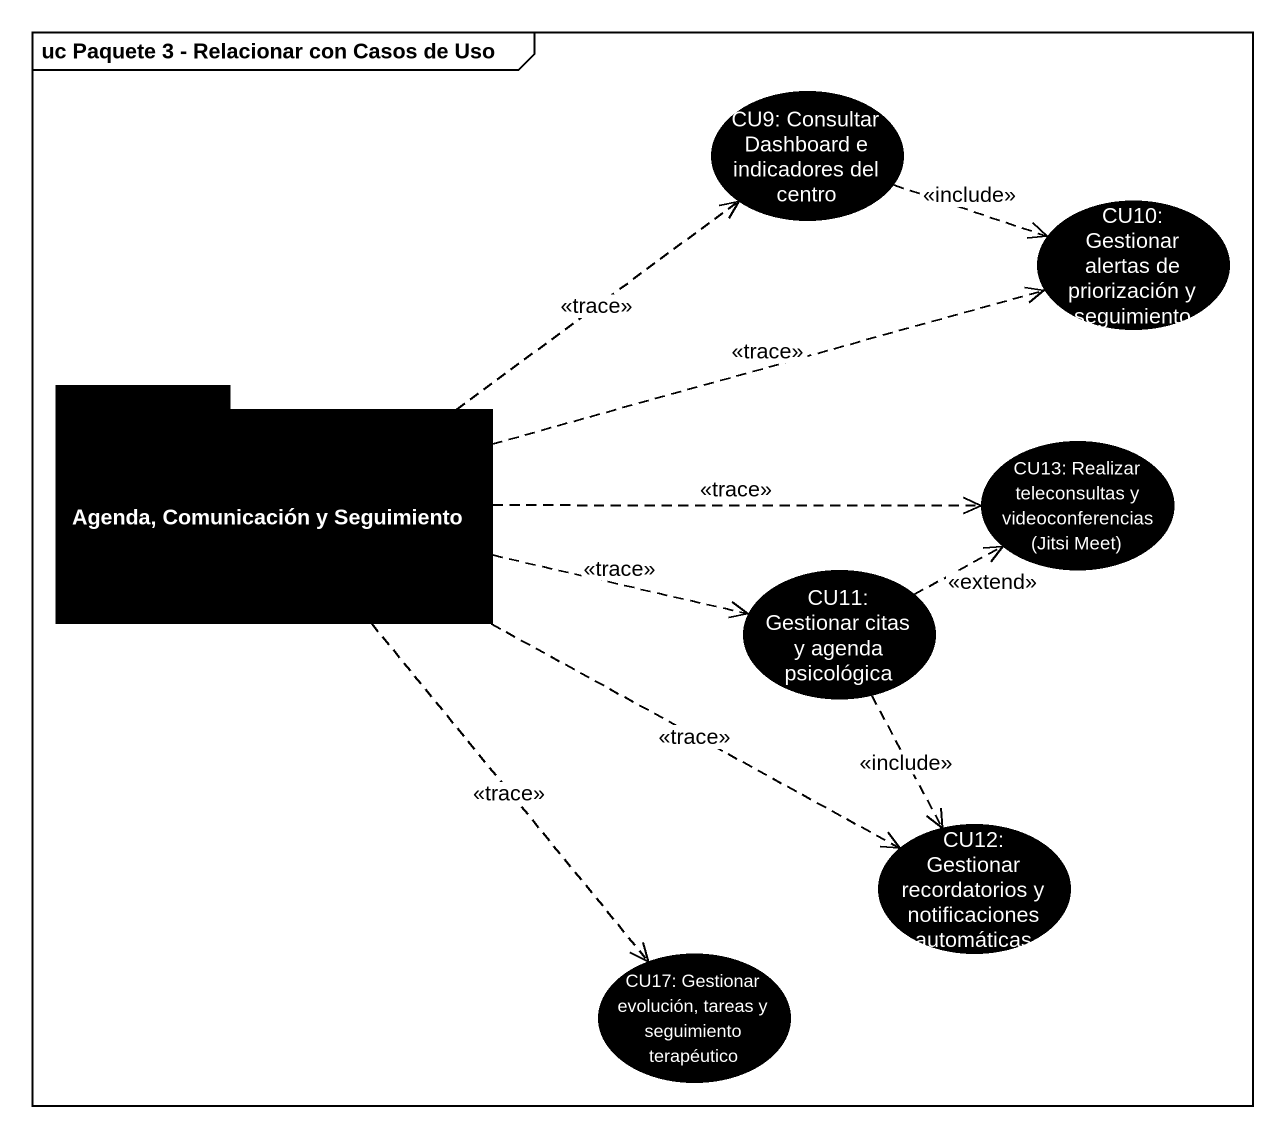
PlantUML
@startuml
mainframe uc Paquete 3 - Relacionar con Casos de Uso
usecase "CU9: Consultar Dashboard e indicadores del centro" as CU9_Consultar_Dashboard_e #000000
usecase "CU10: Gestionar alertas de priorización y seguimiento" as CU10_Gestionar_alertas_de #000000
package "Agenda, Comunicación y Seguimiento" as Agenda_Comunicación_y #000000 {
}
usecase "CU13: Realizar teleconsultas y videoconferencias (Jitsi Meet)" as CU13_Realizar_teleconsultas #000000
usecase "CU11: Gestionar citas y agenda psicológica" as CU11_Gestionar_citas_y #000000
usecase "CU12: Gestionar recordatorios y notificaciones automáticas" as CU12_Gestionar #000000
usecase "CU17: Gestionar evolución, tareas y seguimiento terapéutico" as CU17_Gestionar_evolución #000000
CU9_Consultar_Dashboard_e .right.> CU10_Gestionar_alertas_de : <<include>>
Agenda_Comunicación_y .up.> CU9_Consultar_Dashboard_e : <<trace>>
Agenda_Comunicación_y .right.> CU10_Gestionar_alertas_de : <<trace>>
Agenda_Comunicación_y .right.> CU13_Realizar_teleconsultas : <<trace>>
Agenda_Comunicación_y .right.> CU11_Gestionar_citas_y : <<trace>>
Agenda_Comunicación_y .right.> CU12_Gestionar : <<trace>>
Agenda_Comunicación_y ..> CU17_Gestionar_evolución : <<trace>>
CU11_Gestionar_citas_y .right.> CU13_Realizar_teleconsultas : <<extend>>
CU11_Gestionar_citas_y ..> CU12_Gestionar : <<include>>
@enduml
